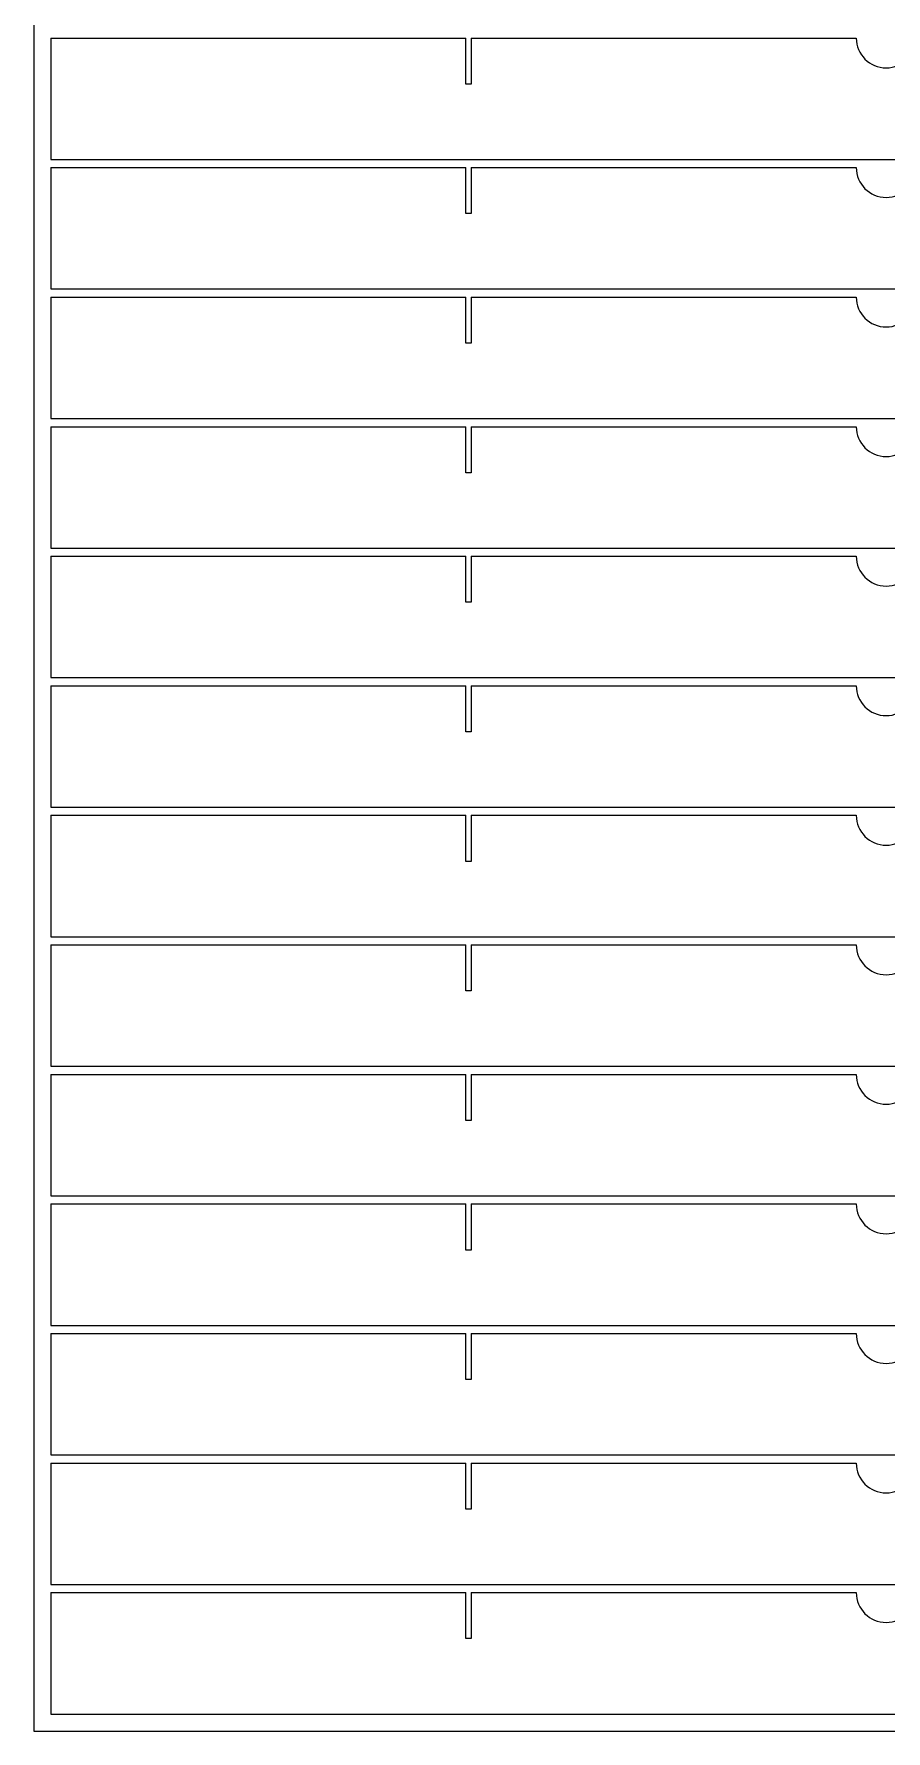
# Model space of a CAD drawing. Header units: inches. Extents: x 142 to 14402, y 211 to 2711.
# Drawn here: x 12302 to 12802, y 211 to 1207 of the extents above; entities that cross this region are included whole.
import ezdxf

# ---------------------------------------------------------------- set-up
doc = ezdxf.new("R2010")
doc.units = ezdxf.units.IN
doc.header["$MEASUREMENT"] = 0
doc.layers.add('IV_OUTER_PROFILE', color=7, linetype='Continuous', lineweight=5)

msp = doc.modelspace()

# ---------------------------------------------------------------- linework, layer by layer
msp.add_lwpolyline([(12301.69, 211.42), (13301.69, 211.42), (13301.69, 2211.42), (12301.69, 2211.42)], close=True)
at = {"layer": 'IV_OUTER_PROFILE'}
for p, q in [((12311.69, 1204.63), (12555.09, 1204.63)), ((12311.69, 1204.63), (12311.69, 1133.42)), ((12555.09, 1177.63), (12555.09, 1204.63)), ((12558.29, 1204.63), (12558.29, 1177.63)), ((12558.29, 1204.63), (12784.19, 1204.63)), ((12558.29, 1177.63), (12555.09, 1177.63)), ((12311.69, 1133.42), (13291.69, 1133.42)), ((12311.69, 1128.63), (12555.09, 1128.63)), ((12311.69, 1128.63), (12311.69, 1057.42)), ((12555.09, 1101.63), (12555.09, 1128.63)), ((12558.29, 1128.63), (12558.29, 1101.63)), ((12558.29, 1128.63), (12784.19, 1128.63)), ((12558.29, 1101.63), (12555.09, 1101.63)), ((12311.69, 1057.42), (13291.69, 1057.42)), ((12311.69, 1052.63), (12555.09, 1052.63)), ((12311.69, 1052.63), (12311.69, 981.42)), ((12555.09, 1025.63), (12555.09, 1052.63)), ((12558.29, 1052.63), (12558.29, 1025.63)), ((12558.29, 1052.63), (12784.19, 1052.63)), ((12558.29, 1025.63), (12555.09, 1025.63)), ((12311.69, 981.42), (13291.69, 981.42)), ((12311.69, 976.63), (12555.09, 976.63)), ((12311.69, 976.63), (12311.69, 905.42)), ((12555.09, 949.63), (12555.09, 976.63)), ((12558.29, 976.63), (12558.29, 949.63)), ((12558.29, 976.63), (12784.19, 976.63)), ((12558.29, 949.63), (12555.09, 949.63)), ((12311.69, 905.42), (13291.69, 905.42)), ((12311.69, 900.63), (12555.09, 900.63)), ((12311.69, 900.63), (12311.69, 829.42)), ((12555.09, 873.63), (12555.09, 900.63)), ((12558.29, 900.63), (12558.29, 873.63)), ((12558.29, 900.63), (12784.19, 900.63)), ((12558.29, 873.63), (12555.09, 873.63)), ((12311.69, 829.42), (13291.69, 829.42)), ((12311.69, 824.63), (12555.09, 824.63)), ((12311.69, 824.63), (12311.69, 753.42)), ((12555.09, 797.63), (12555.09, 824.63)), ((12558.29, 824.63), (12558.29, 797.63)), ((12558.29, 824.63), (12784.19, 824.63)), ((12558.29, 797.63), (12555.09, 797.63)), ((12311.69, 753.42), (13291.69, 753.42)), ((12311.69, 748.63), (12555.09, 748.63)), ((12311.69, 748.63), (12311.69, 677.42)), ((12555.09, 721.63), (12555.09, 748.63)), ((12558.29, 748.63), (12558.29, 721.63)), ((12558.29, 748.63), (12784.19, 748.63)), ((12558.29, 721.63), (12555.09, 721.63)), ((12311.69, 677.42), (13291.69, 677.42)), ((12311.69, 672.63), (12555.09, 672.63)), ((12311.69, 672.63), (12311.69, 601.42)), ((12555.09, 645.63), (12555.09, 672.63)), ((12558.29, 672.63), (12558.29, 645.63)), ((12558.29, 672.63), (12784.19, 672.63)), ((12558.29, 645.63), (12555.09, 645.63)), ((12311.69, 601.42), (13291.69, 601.42)), ((12311.69, 596.63), (12555.09, 596.63)), ((12311.69, 596.63), (12311.69, 525.42)), ((12555.09, 569.63), (12555.09, 596.63)), ((12558.29, 596.63), (12558.29, 569.63)), ((12558.29, 596.63), (12784.19, 596.63)), ((12558.29, 569.63), (12555.09, 569.63)), ((12311.69, 525.42), (13291.69, 525.42)), ((12311.69, 520.63), (12555.09, 520.63)), ((12311.69, 520.63), (12311.69, 449.42)), ((12555.09, 493.63), (12555.09, 520.63)), ((12558.29, 520.63), (12558.29, 493.63)), ((12558.29, 520.63), (12784.19, 520.63)), ((12558.29, 493.63), (12555.09, 493.63)), ((12311.69, 449.42), (13291.69, 449.42)), ((12311.69, 444.63), (12555.09, 444.63)), ((12311.69, 444.63), (12311.69, 373.42)), ((12555.09, 417.63), (12555.09, 444.63)), ((12558.29, 444.63), (12558.29, 417.63)), ((12558.29, 444.63), (12784.19, 444.63)), ((12558.29, 417.63), (12555.09, 417.63)), ((12311.69, 373.42), (13291.69, 373.42)), ((12311.69, 368.63), (12555.09, 368.63)), ((12311.69, 368.63), (12311.69, 297.42)), ((12555.09, 341.63), (12555.09, 368.63)), ((12558.29, 368.63), (12558.29, 341.63)), ((12558.29, 368.63), (12784.19, 368.63)), ((12558.29, 341.63), (12555.09, 341.63)), ((12311.69, 297.42), (13291.69, 297.42)), ((12311.69, 292.63), (12555.09, 292.63)), ((12311.69, 292.63), (12311.69, 221.42)), ((12555.09, 265.63), (12555.09, 292.63)), ((12558.29, 292.63), (12558.29, 265.63)), ((12558.29, 292.63), (12784.19, 292.63)), ((12558.29, 265.63), (12555.09, 265.63)), ((12311.69, 221.42), (13291.69, 221.42))]:
    msp.add_line(p, q, dxfattribs=at)
for centre in [(12801.69, 1204.63), (12801.69, 1128.63), (12801.69, 1052.63), (12801.69, 976.63), (12801.69, 900.63), (12801.69, 824.63), (12801.69, 748.63), (12801.69, 672.63), (12801.69, 596.63), (12801.69, 520.63), (12801.69, 444.63), (12801.69, 368.63), (12801.69, 292.63)]:
    msp.add_arc(centre, 17.5, 180, 0, dxfattribs=at)

doc.saveas('drawing.dxf')
